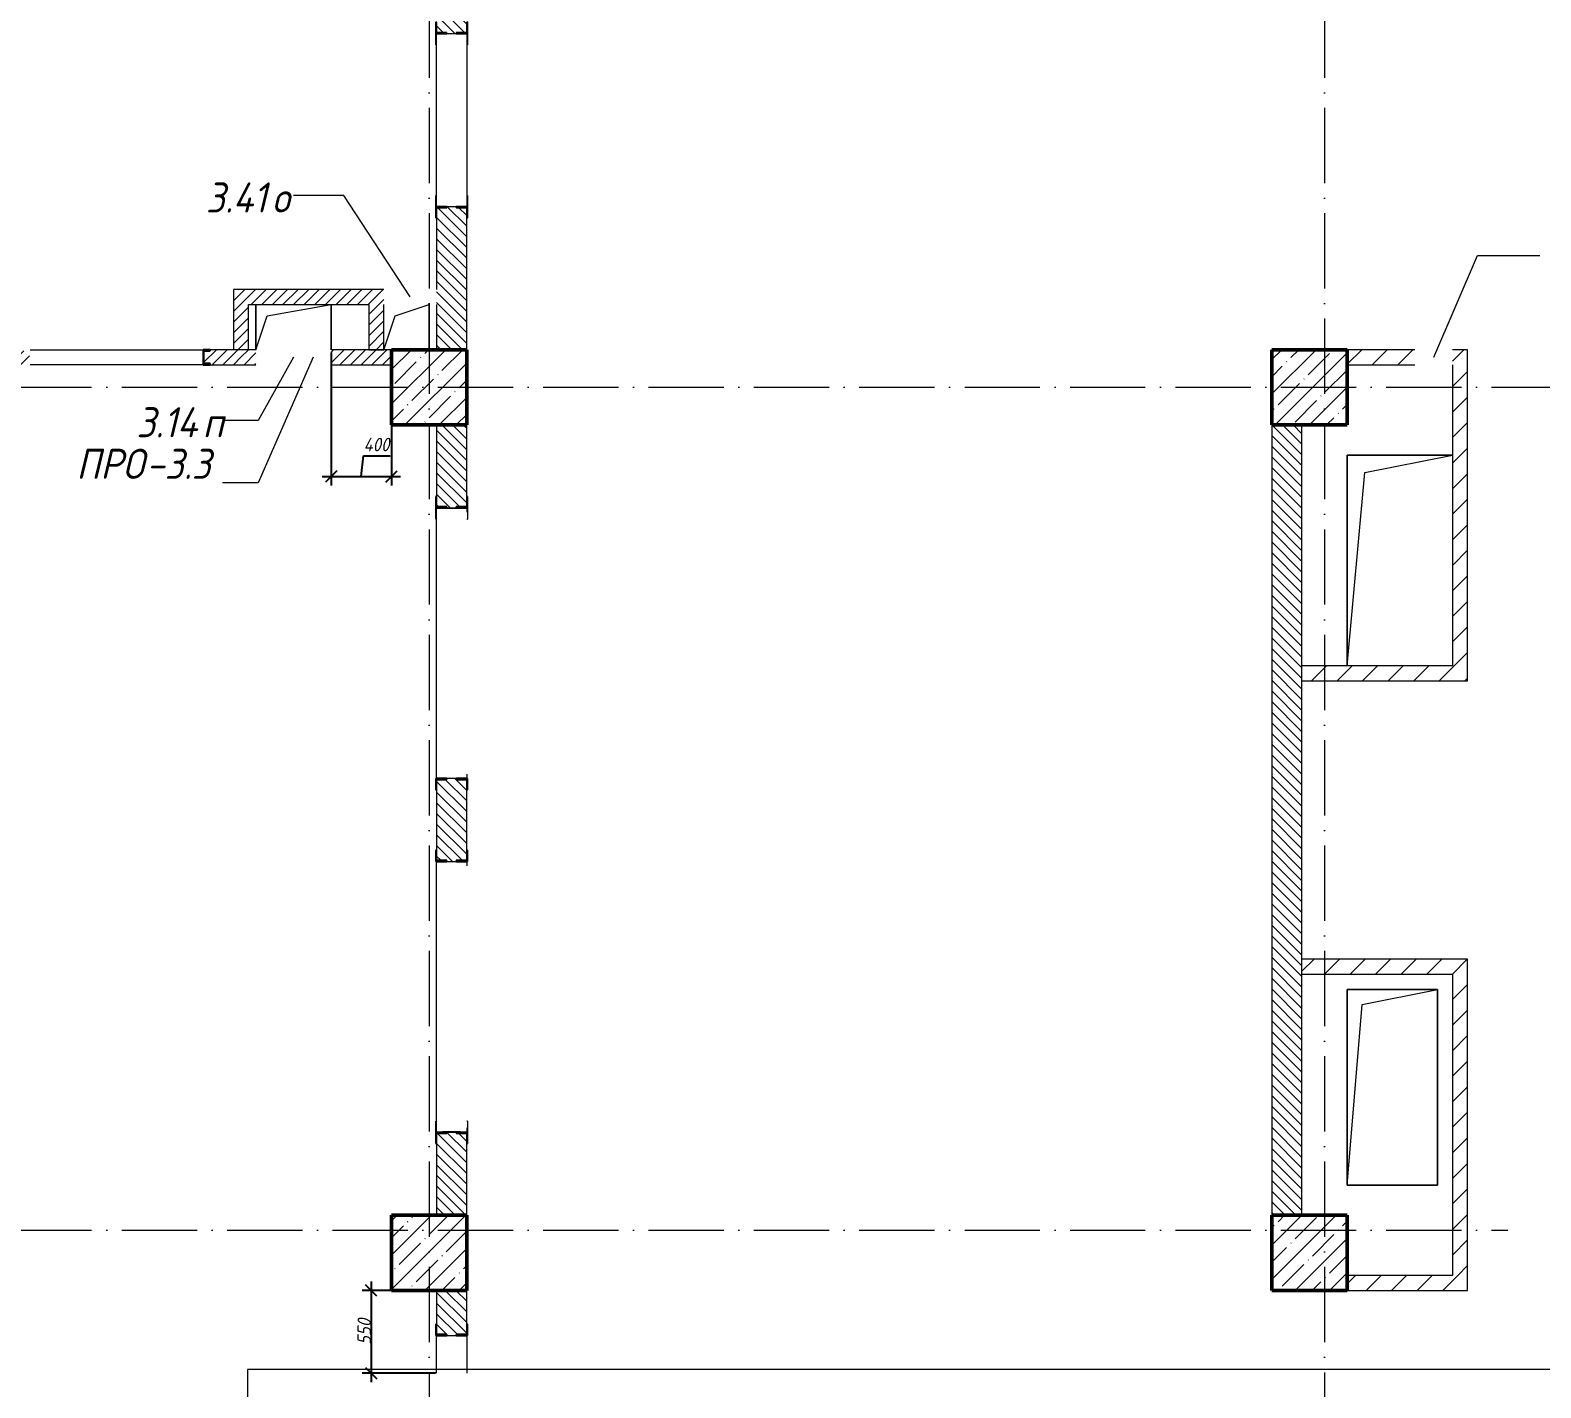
# Model space of a CAD drawing. Header units: millimetres. Extents: x -401725 to 250493, y 305116 to 802890.
# Drawn here: x 225185 to 235222, y 368826 to 377846 of the extents above; entities that cross this region are included whole.
import ezdxf

# ---------------------------------------------------------------- set-up
doc = ezdxf.new("R2010")
doc.units = ezdxf.units.MM
doc.linetypes.add('50_200_ШТРИХ_1Т_ш5_п1_п1_', pattern=[700, 500, -100, 0, -100])
for name, color, linetype, lineweight in [('A-____-____-DIMS', 7, 'Continuous', 9), ('A-FLOR-____-OTLN', 7, 'Continuous', 9), ('A-GENM-____-IDEN', 7, 'Continuous', 9), ('A-GENM-____-MCUT', 7, 'Continuous', 25), ('A-GENM-____-OTLN', 7, 'Continuous', 9), ('A-GENM-____-OTLN-1', 7, 'Continuous', 25), ('A-GLAZ-____-IDEN', 7, 'Continuous', 9), ('A-WALL-____-MCUT', 7, 'Continuous', 13), ('A-WALL-____-PATT-1', 7, 'Continuous', 9), ('A-WALL-FNSH-MCUT-1', 7, 'Continuous', 9), ('I-WALL-____-OTLN', 7, 'Continuous', 9), ('S-COLS-____-MCUT', 7, 'Continuous', 50), ('S-COLS-____-OTLN', 7, 'Continuous', 9), ('S-GRID-____-OTLN-1', 7, '50_200_ШТРИХ_1Т_ш5_п1_п1_', 9)]:
    doc.layers.add(name, color=color, linetype=linetype, lineweight=lineweight)
doc.layers.add('G-____-____-SYMB-1', color=9, linetype='Continuous', lineweight=9, true_color=0x808080)
doc.styles.add('ISOCPEUR_I_11', font='isocpeui.ttf', dxfattribs={"width": 0.9, "height": 200})
doc.styles.add('ISOCPEUR_I_7', font='isocpeui.ttf', dxfattribs={"width": 0.9, "height": 90})
doc.dimstyles.new('ISO-1_8_0_9К_СРЕДНИЙ_Кладочные_1', dxfattribs={"dimscale": 304.8, "dimtxt": 89.638306, "dimasz": 0.246063, "dimexe": 0.19685, "dimexo": 0, "dimgap": 0, "dimtad": 1, "dimdec": 3, "dimrnd": 0.001, "dimdsep": 46, "dimtxsty": 'ISOCPEUR_I_7', "dimblk1": 'OBLIQUE', "dimblk2": 'OBLIQUE', "dimsah": 1, "dimcen": 0.09, "dimdle": 0.19685, "dimazin": 0, "dimtfac": 1, "dimtdec": 4, "dimtix": 1, "dimtmove": 0, "dimatfit": 3, "dimfxl": 1, "dimtvp": 1, "dimtolj": 1, "dimtzin": 0, "dimarcsym": 2})
doc.dimstyles.new('ISO-1_8_0_9К_СРЕДНИЙ_Кладочные_2', dxfattribs={"dimscale": 304.8, "dimtxt": 89.638306, "dimasz": 0.246063, "dimexe": 0.19685, "dimexo": 0, "dimgap": 0, "dimtad": 1, "dimdec": 3, "dimrnd": 0.001, "dimdsep": 46, "dimtxsty": 'ISOCPEUR_I_7', "dimblk1": 'OBLIQUE', "dimblk2": 'OBLIQUE', "dimsah": 1, "dimcen": 0.09, "dimdle": 0.19685, "dimazin": 0, "dimtfac": 1, "dimtdec": 4, "dimtix": 1, "dimtmove": 1, "dimatfit": 3, "dimfxl": 1, "dimtvp": 1, "dimtolj": 1, "dimtzin": 0, "dimarcsym": 2})
pattern_1 = [(45, (144685.44, 323542.244), (-35.35534, 35.35534), [])]
pattern_2 = [(135, (144685.44, 323542.244), (-35.35534, -35.35534), [])]
pattern_3 = [(45, (144685.44, 323542.24), (-84.85281, 84.85281), [])]

# ---------------------------------------------------------------- blocks, each defined once
blk = doc.blocks.new('BSC_Колонна _Прямоугольная - 500х500-V36-АР1_План отверстий 3 этажа в осях 1-64_Ю-ЯЯ')
at = {"layer": 'S-COLS-____-OTLN'}
h = blk.add_hatch(dxfattribs=at)
h.set_pattern_fill('FP_44', color=256, style=0, pattern_type=2)
h.set_pattern_definition([(45, (-89000, -51931.04), (-114.04925, 114.04925), []), (45, (-88885.95, -51931.04), (-114.04925, 114.04925), [201.613, -40.323, 3.353, -36.97])])
h.paths.add_polyline_path([(-250, -250), (250, -250), (250, 250), (-250, 250)], flags=0)
at = {"layer": 'S-COLS-____-MCUT'}
for p, q in [((250, 250), (-250, 250)), ((-250, 250), (-250, -250)), ((250, -250), (250, 250)), ((-250, -250), (250, -250))]:
    blk.add_line(p, q, dxfattribs=at)
blk = doc.blocks.new('BSC_Колонна _Прямоугольная - 500х500-V37-АР1_План отверстий 3 этажа в осях 1-64_Ю-ЯЯ')
at = {"layer": 'S-COLS-____-OTLN'}
h = blk.add_hatch(dxfattribs=at)
h.set_pattern_fill('FP_45', color=256, style=0, pattern_type=2)
h.set_pattern_definition([(45, (-83150, -51931.04), (-114.04925, 114.04925), []), (45, (-83035.95, -51931.04), (-114.04925, 114.04925), [201.613, -40.323, 3.353, -36.97])])
h.paths.add_polyline_path([(-250, -250), (250, -250), (250, 250), (-250, 250)], flags=0)
at = {"layer": 'S-COLS-____-MCUT'}
for p, q in [((250, 250), (-250, 250)), ((-250, 250), (-250, -250)), ((250, -250), (250, 250)), ((-250, -250), (250, -250))]:
    blk.add_line(p, q, dxfattribs=at)
blk = doc.blocks.new('BSC_Колонна _Прямоугольная - 500х500-V54-АР1_План отверстий 3 этажа в осях 1-64_Ю-ЯЯ')
at = {"layer": 'S-COLS-____-OTLN'}
h = blk.add_hatch(dxfattribs=at)
h.set_pattern_fill('FP_62', color=256, style=0, pattern_type=2)
h.set_pattern_definition([(45, (-89000, -46181.04), (-114.04925, 114.04925), []), (45, (-88885.95, -46181.04), (-114.04925, 114.04925), [201.613, -40.323, 3.353, -36.97])])
h.paths.add_polyline_path([(-250, -250), (250, -250), (250, 250), (-250, 250)], flags=0)
at = {"layer": 'S-COLS-____-MCUT'}
for p, q in [((250, 250), (-250, 250)), ((-250, 250), (-250, -250)), ((250, -250), (250, 250)), ((-250, -250), (250, -250))]:
    blk.add_line(p, q, dxfattribs=at)
blk = doc.blocks.new('BSC_Колонна _Прямоугольная - 500х500-V55-АР1_План отверстий 3 этажа в осях 1-64_Ю-ЯЯ')
at = {"layer": 'S-COLS-____-OTLN'}
h = blk.add_hatch(dxfattribs=at)
h.set_pattern_fill('FP_63', color=256, style=0, pattern_type=2)
h.set_pattern_definition([(45, (-83150, -46181.04), (-114.04925, 114.04925), []), (45, (-83035.95, -46181.04), (-114.04925, 114.04925), [201.613, -40.323, 3.353, -36.97])])
h.paths.add_polyline_path([(-250, -250), (250, -250), (250, 250), (-250, 250)], flags=0)
at = {"layer": 'S-COLS-____-MCUT'}
for p, q in [((250, 250), (-250, 250)), ((-250, 250), (-250, -250)), ((250, -250), (250, 250)), ((-250, -250), (250, -250))]:
    blk.add_line(p, q, dxfattribs=at)
blk = doc.blocks.new('154_Стойка_СКБ_Швеллер - СМ-2180_100-28278414-АР1_План отверстий 3 этажа в осях 1-64_Ю-ЯЯ')
at = {"layer": 'A-GENM-____-MCUT'}
for p, q in [((171, 50), (125, 50)), ((125, 50), (125, -50)), ((129.5, 42.4), (171, 42.4)), ((129.5, -42.4), (129.5, 42.4)), ((171, 42.4), (171, 50)), ((125, -50), (171, -50)), ((171, -42.4), (129.5, -42.4)), ((171, -50), (171, -42.4))]:
    blk.add_line(p, q, dxfattribs=at)
blk = doc.blocks.new('154_Стойка_СКБ_Уголок - СМ-2180_200-28268025-АР1_План отверстий 3 этажа в осях 1-64_Ю-ЯЯ')
at = {"layer": 'A-GENM-____-MCUT'}
for p, q in [((125, 156), (125, 81)), ((200, 156), (125, 156)), ((131, 81), (131, 150)), ((131, 150), (200, 150)), ((200, 150), (200, 156)), ((125, 81), (131, 81)), ((131, 19), (125, 19)), ((125, 19), (125, -56)), ((131, -50), (131, 19)), ((125, -56), (200, -56)), ((200, -50), (131, -50)), ((200, -56), (200, -50))]:
    blk.add_line(p, q, dxfattribs=at)
blk = doc.blocks.new('Стойка_Влож_Уголок_Опорный - Уголок-28213941-АР1_План отверстий 3 этажа в осях 1-64_Ю-ЯЯ')
at = {"layer": 'A-GENM-____-OTLN'}
for p, q in [((-212, -6), (-212, 0)), ((0, 0), (0, -6)), ((-212, -75), (-212, -6)), ((-212, -6), (-206, -6)), ((-212, -75), (-206, -75)), ((-6, -6), (0, -6)), ((-6, -75), (0, -75)), ((0, -6), (0, -75))]:
    blk.add_line(p, q, dxfattribs=at)
blk = doc.blocks.new('Фахверк_СКБ_Уголок - 200_3960-28268576-АР1_План отверстий 3 этажа в осях 1-64_Ю-ЯЯ')
at = {"layer": 'A-GENM-____-MCUT'}
for p, q in [((200, 156), (125, 156)), ((125, 156), (125, 81)), ((131, 81), (131, 150)), ((131, 150), (200, 150)), ((200, 150), (200, 156)), ((125, 81), (131, 81)), ((131, 19), (125, 19)), ((125, 19), (125, -56)), ((131, -50), (131, 19)), ((125, -56), (200, -56)), ((200, -50), (131, -50)), ((200, -56), (200, -50))]:
    blk.add_line(p, q, dxfattribs=at)
blk = doc.blocks.new('АР_Перемычка - АР_Перемычка-28729843-АР1_План отверстий 3 этажа в осях 1-64_Ю-ЯЯ')
at = {"layer": 'A-GENM-____-OTLN'}
blk.add_line((-400, -100), (-392, -100), dxfattribs=at)
blk = doc.blocks.new('Фахверк_СКБ_Уголок - 200_3550-28267367-АР1_План отверстий 3 этажа в осях 1-64_Ю-ЯЯ')
at = {"layer": 'A-GENM-____-MCUT'}
for p, q in [((200, 156), (125, 156)), ((125, 156), (125, 81)), ((131, 81), (131, 150)), ((131, 150), (200, 150)), ((200, 150), (200, 156)), ((125, 81), (131, 81)), ((131, 19), (125, 19)), ((125, 19), (125, -56)), ((131, -50), (131, 19)), ((125, -56), (200, -56)), ((200, -50), (131, -50)), ((200, -56), (200, -50))]:
    blk.add_line(p, q, dxfattribs=at)
blk = doc.blocks.new('154_Стойка_СКБ_Уголок - СМ-2480_200-28346303-АР1_План отверстий 3 этажа в осях 1-64_Ю-ЯЯ')
at = {"layer": 'A-GENM-____-MCUT'}
for p, q in [((125, 156), (125, 81)), ((200, 156), (125, 156)), ((131, 81), (131, 150)), ((131, 150), (200, 150)), ((200, 150), (200, 156)), ((125, 81), (131, 81)), ((131, 19), (125, 19)), ((125, 19), (125, -56)), ((131, -50), (131, 19)), ((125, -56), (200, -56)), ((200, -50), (131, -50)), ((200, -56), (200, -50))]:
    blk.add_line(p, q, dxfattribs=at)
blk = doc.blocks.new('Стойка_Влож_Полоса боковая - Полоса-V164-АР1_План отверстий 3 этажа в осях 1-64_Ю-ЯЯ')
at = {"layer": 'A-GENM-____-OTLN'}
for p, q in [((-5, 60), (0, 60)), ((-5, -60), (-5, 60)), ((0, 31), (0, -31)), ((0, -60), (-5, -60))]:
    blk.add_line(p, q, dxfattribs=at)
blk = doc.blocks.new('AR_Отверстие прямоугольное _в плите_ - AR_Отверстие прямоугольное _в плите_-30459267-АР1_План отверстий 3 этажа в осях 1-64_Ю-ЯЯ')
at = {"layer": 'A-GENM-____-OTLN'}
for p, q in [((-250, 150), (-250, -150)), ((-175, 75), (250, 150)), ((250, -150), (250, 150)), ((-250, -150), (-175, 75))]:
    blk.add_line(p, q, dxfattribs=at)
blk = doc.blocks.new('AR_Отверстие прямоугольное _в плите_ - AR_Отверстие прямоугольное _в плите_-30552542-АР1_План отверстий 3 этажа в осях 1-64_Ю-ЯЯ')
at = {"layer": 'A-GENM-____-OTLN'}
for p, q in [((350, 700), (-350, 700)), ((-350, 700), (-350, -700)), ((-233, 583), (350, 700)), ((-350, -700), (-233, 583))]:
    blk.add_line(p, q, dxfattribs=at)
blk = doc.blocks.new('AR_Отверстие прямоугольное _в плите_ - AR_Отверстие прямоугольное _в плите_-30552544-АР1_План отверстий 3 этажа в осях 1-64_Ю-ЯЯ')
at = {"layer": 'A-GENM-____-OTLN'}
for p, q in [((300, 650), (-300, 650)), ((-300, 650), (-300, -650)), ((-200, 550), (300, 650)), ((300, -650), (300, 650)), ((-300, -650), (-200, 550)), ((-300, -650), (300, -650))]:
    blk.add_line(p, q, dxfattribs=at)
blk = doc.blocks.new('AR_Отверстие прямоугольное _в плите_ - AR_Отверстие прямоугольное _в плите_-30459338-АР1_План отверстий 3 этажа в осях 1-64_Ю-ЯЯ')
at = {"layer": 'A-GENM-____-OTLN'}
for p, q in [((-75, 75), (150, 150)), ((150, -150), (150, 150)), ((-150, -150), (-75, 75))]:
    blk.add_line(p, q, dxfattribs=at)
blk = doc.blocks.new('_Oblique')
at = {"color": 0, "linetype": 'ByBlock', "lineweight": -2}
blk.add_line((-0.5, -0.5), (0.5, 0.5), dxfattribs=at)
blk = doc.blocks.new('*D9699')
at = {"layer": 'A-____-____-DIMS', "color": 0, "lineweight": -2, "transparency": 16777216}
for p, q in [((227185, 375705), (227185, 374820)), ((227585, 375223), (227585, 374820)), ((227385, 374880), (227400, 375018)), ((227400, 375018), (227576, 375018)), ((227125, 374880), (227645, 374880))]:
    blk.add_line(p, q, dxfattribs=at)
at = {"layer": 'Defpoints', "color": 0, "transparency": 16777216}
for p in [(227185, 375705), (227585, 375223), (227585, 374880)]:
    blk.add_point(p, dxfattribs=at)
at = {"layer": 'A-____-____-DIMS', "color": 0, "lineweight": -2, "transparency": 16777216, "xscale": 75, "yscale": 75, "zscale": 75, "rotation": 180}
blk.add_blockref('_Oblique', (227185, 374880), dxfattribs=at)
at = {"layer": 'A-____-____-DIMS', "color": 0, "lineweight": -2, "transparency": 16777216, "xscale": 75, "yscale": 75, "zscale": 75}
blk.add_blockref('_Oblique', (227585, 374880), dxfattribs=at)
at = {"layer": 'A-____-____-DIMS', "color": 0, "transparency": 16777216, "insert": (227400, 375138), "char_height": 90, "width": 426.13, "attachment_point": 1, "line_spacing_factor": 1.149209, "style": 'ISOCPEUR_I_7'}
blk.add_mtext('\\A1;400', dxfattribs=at)
blk = doc.blocks.new('*D9609')
at = {"layer": 'A-____-____-DIMS', "color": 0, "lineweight": -2, "transparency": 16777216}
for p, q in [((227885, 369473), (227390, 369473)), ((227450, 369533), (227450, 368863)), ((227879, 368923), (227390, 368923))]:
    blk.add_line(p, q, dxfattribs=at)
at = {"layer": 'Defpoints', "color": 0, "transparency": 16777216}
for p in [(227885, 369473), (227450, 368923), (227879, 368923)]:
    blk.add_point(p, dxfattribs=at)
at = {"layer": 'A-____-____-DIMS', "color": 0, "lineweight": -2, "transparency": 16777216, "xscale": 75, "yscale": 75, "zscale": 75}
for p, rotation in [((227450, 369473), 90), ((227450, 368923), 270)]:
    blk.add_blockref('_Oblique', p, dxfattribs=dict(at, rotation=rotation))
at = {"layer": 'A-____-____-DIMS', "color": 0, "transparency": 16777216, "insert": (227405, 369198), "char_height": 90, "width": 409.58, "attachment_point": 5, "rotation": 90, "style": 'ISOCPEUR_I_7'}
blk.add_mtext('\\A1;550', dxfattribs=at)

msp = doc.modelspace()

# ---------------------------------------------------------------- hatches: boundary and pattern name
at = {"layer": 'A-WALL-____-PATT-1'}
h = msp.add_hatch(dxfattribs=at)
h.set_pattern_fill('FP_9', color=256, style=0, pattern_type=2)
h.set_pattern_definition(pattern_2)
h.paths.add_polyline_path([(228085.4376, 375723.2863), (228085.4376, 376667.2863), (228016.4376, 376667.2863), (228016.4376, 376673.2863), (227954.4376, 376673.2863), (227954.4376, 376667.2863), (227885.4376, 376667.2863), (227885.4376, 375723.2863)], flags=0)
h.paths.add_polyline_path([(228016.4376, 377823.2863), (228016.4376, 377829.2863), (228085.4376, 377829.2863), (228085.4376, 378238.2863), (227885.4376, 378238.2863), (227885.4376, 377829.2863), (227954.4376, 377829.2863), (227954.4376, 377823.2863)], flags=0)
h.paths.add_polyline_path([(227885.4376, 378488.2863), (228085.4376, 378488.2863), (228085.4376, 378723.2863), (227885.4376, 378723.2863)], flags=0)
h = msp.add_hatch(dxfattribs=at)
h.set_pattern_fill('FP_8', color=256, style=0, pattern_type=2)
h.set_pattern_definition(pattern_1)
h.paths.add_polyline_path([(227435.4376, 376023.2863), (227535.4376, 376023.2863), (227535.4376, 376123.2863), (226535.4376, 376123.2863), (226535.4376, 376023.2863), (226635.4376, 376023.2863)], flags=0)
h = msp.add_hatch(dxfattribs=at)
h.set_pattern_fill('FP_8', color=256, style=0, pattern_type=2)
h.set_pattern_definition(pattern_1)
h.paths.add_polyline_path([(226635.4376, 375723.2863), (226635.4376, 376023.2863), (226535.4376, 376023.2863), (226535.4376, 375723.2863)], flags=0)
h = msp.add_hatch(dxfattribs=at)
h.set_pattern_fill('FP_8', color=256, style=0, pattern_type=2)
h.set_pattern_definition(pattern_1)
h.paths.add_polyline_path([(227535.4376, 375723.2863), (227535.4376, 376023.2863), (227435.4376, 376023.2863), (227435.4376, 375723.2863)], flags=0)
h = msp.add_hatch(dxfattribs=at)
h.set_pattern_fill('FP_8', color=256, style=0, pattern_type=2)
h.set_pattern_definition(pattern_1)
h.paths.add_polyline_path([(226585.4376, 375623.2863), (226585.4376, 375723.2863), (226381.4376, 375723.2863), (226381.4376, 375715.6863), (226339.9376, 375715.6863), (226339.9376, 375630.8863), (226381.4376, 375630.8863), (226381.4376, 375623.2863)], flags=0)
h.paths.add_polyline_path([(225139.4376, 375623.2863), (225139.4376, 375630.8863), (225180.9376, 375630.8863), (225180.9376, 375715.6863), (225139.4376, 375715.6863), (225139.4376, 375723.2863), (222485.4376, 375723.2863), (222485.4376, 375720.2863), (222438.4376, 375720.2863), (222438.4376, 375626.2863), (222485.4376, 375626.2863), (222485.4376, 375623.2863)], flags=0)
h.paths.add_polyline_path([(222435.4376, 375623.2863), (222435.4376, 375723.2863), (219685.4376, 375723.2863), (219685.4376, 375623.2863), (220672.376, 375623.2863)], flags=0)
h = msp.add_hatch(dxfattribs=at)
h.set_pattern_fill('FP_8', color=256, style=0, pattern_type=2)
h.set_pattern_definition(pattern_1)
h.paths.add_polyline_path([(227585.4376, 375623.2863), (227585.4376, 375723.2863), (227185.4376, 375723.2863), (227185.4376, 375623.2863)], flags=0)
h.paths.add_polyline_path([(226685.4376, 375623.2863), (226685.4376, 375723.2863), (226585.4376, 375723.2863), (226585.4376, 375623.2863)], flags=0)
h = msp.add_hatch(dxfattribs=at)
h.set_pattern_fill('FP_7', color=256, style=0, pattern_type=2)
h.set_pattern_definition(pattern_3)
h.paths.add_polyline_path([(234385.4376, 375623.2863), (234385.4376, 375723.2863), (233935.4376, 375723.2863), (233935.4376, 375623.2863)], flags=0)
h.paths.add_polyline_path([(234635.4376, 375623.2863), (234735.4376, 375623.2863), (234735.4376, 375723.2863), (234635.4376, 375723.2863)], flags=0)
h = msp.add_hatch(dxfattribs=at)
h.set_pattern_fill('FP_7', color=256, style=0, pattern_type=2)
h.set_pattern_definition(pattern_3)
h.paths.add_polyline_path([(234635.4376, 373623.2863), (234735.4376, 373623.2863), (234735.4376, 375623.2863), (234635.4376, 375623.2863)], flags=0)
h = msp.add_hatch(dxfattribs=at)
h.set_pattern_fill('FP_9', color=256, style=0, pattern_type=2)
h.set_pattern_definition(pattern_2)
h.paths.add_polyline_path([(228085.4376, 369973.2863), (228085.4376, 370517.2863), (228016.4376, 370517.2863), (228016.4376, 370523.2863), (227954.4376, 370523.2863), (227954.4376, 370517.2863), (227885.4376, 370517.2863), (227885.4376, 369973.2863), (228045.4376, 369973.2863)], flags=0)
h.paths.add_polyline_path([(227954.4376, 372323.2863), (228016.4376, 372323.2863), (228016.4376, 372329.2863), (228085.4376, 372329.2863), (228085.4376, 372867.2863), (228016.4376, 372867.2863), (228016.4376, 372873.2863), (227954.4376, 372873.2863), (227954.4376, 372867.2863), (227885.4376, 372867.2863), (227885.4376, 372329.2863), (227954.4376, 372329.2863)], flags=0)
h.paths.add_polyline_path([(227954.4376, 374673.2863), (228016.4376, 374673.2863), (228016.4376, 374679.2863), (228085.4376, 374679.2863), (228085.4376, 375223.2863), (227885.4376, 375223.2863), (227885.4376, 374679.2863), (227954.4376, 374679.2863)], flags=0)
h = msp.add_hatch(dxfattribs=at)
h.set_pattern_fill('FP_9', color=256, style=0, pattern_type=2)
h.set_pattern_definition(pattern_2)
h.paths.add_polyline_path([(233635.4376, 369973.2863), (233635.4376, 375223.2863), (233435.4376, 375223.2863), (233435.4376, 369973.2863)], flags=0)
h = msp.add_hatch(dxfattribs=at)
h.set_pattern_fill('FP_7', color=256, style=0, pattern_type=2)
h.set_pattern_definition(pattern_3)
h.paths.add_polyline_path([(233635.4376, 373523.2863), (234735.4376, 373523.2863), (234735.4376, 373623.2863), (233635.4376, 373623.2863)], flags=0)
h = msp.add_hatch(dxfattribs=at)
h.set_pattern_fill('FP_7', color=256, style=0, pattern_type=2)
h.set_pattern_definition(pattern_3)
h.paths.add_polyline_path([(234635.4376, 371573.2863), (234635.4376, 371673.2863), (233635.4376, 371673.2863), (233635.4376, 371573.2863)], flags=0)
h = msp.add_hatch(dxfattribs=at)
h.set_pattern_fill('FP_7', color=256, style=0, pattern_type=2)
h.set_pattern_definition(pattern_3)
h.paths.add_polyline_path([(234635.4376, 369573.2863), (234735.4376, 369573.2863), (234735.4376, 371673.2863), (234635.4376, 371673.2863), (234635.4376, 371078.7865)], flags=0)
h = msp.add_hatch(dxfattribs=at)
h.set_pattern_fill('FP_7', color=256, style=0, pattern_type=2)
h.set_pattern_definition(pattern_3)
h.paths.add_polyline_path([(233935.4376, 369473.2863), (234735.4376, 369473.2863), (234735.4376, 369573.2863), (233935.4376, 369573.2863)], flags=0)
h = msp.add_hatch(dxfattribs=at)
h.set_pattern_fill('FP_9', color=256, style=0, pattern_type=2)
h.set_pattern_definition(pattern_2)
h.paths.add_polyline_path([(228085.4376, 367023.2863), (228085.4376, 367467.2863), (228016.4376, 367467.2863), (228016.4376, 367473.2863), (227954.4376, 367473.2863), (227954.4376, 367467.2863), (227885.4376, 367467.2863), (227885.4376, 367023.2863), (228045.4376, 367023.2863)], flags=0)
h.paths.add_polyline_path([(227954.4376, 369173.2863), (228016.4376, 369173.2863), (228016.4376, 369179.2863), (228085.4376, 369179.2863), (228085.4376, 369473.2863), (227885.4376, 369473.2863), (227885.4376, 369179.2863), (227954.4376, 369179.2863)], flags=0)

# ---------------------------------------------------------------- linework, layer by layer
at = {"layer": 'A-FLOR-____-OTLN'}
for p, q in [((226685.4376, 375723.2863), (226685.4376, 376023.2863)), ((227185.4376, 376023.2863), (227185.4376, 375723.2863)), ((227835.4376, 376023.2863), (227835.4376, 375723.2863)), ((233935.4376, 375023.2863), (234635.4376, 375023.2863)), ((233935.4376, 373623.2863), (233935.4376, 375023.2863)), ((233935.4376, 371473.2863), (234535.4376, 371473.2863)), ((233935.4376, 370173.2863), (233935.4376, 371473.2863)), ((234535.4376, 371473.2863), (234535.4376, 370173.2863)), ((234535.4376, 370173.2863), (233935.4376, 370173.2863))]:
    msp.add_line(p, q, dxfattribs=at)
at = {"layer": 'A-GENM-____-IDEN'}
for p, q in [((227065.749, 375673.2863), (226698.9458, 374837.6694)), ((226698.9458, 374837.6694), (226462.454, 374837.6694))]:
    msp.add_line(p, q, dxfattribs=at)
at = {"layer": 'A-GLAZ-____-IDEN'}
for p, q in [((227268.6835, 376746.8139), (226935.9043, 376746.8139)), ((227710.4376, 376073.2863), (227268.6835, 376746.8139)), ((234510.4376, 375673.2863), (234800.8183, 376349.8139)), ((234800.8183, 376349.8139), (235215.6206, 376349.8139)), ((226935.4376, 375673.2863), (226698.9458, 375253.4752)), ((226698.9458, 375253.4752), (226474.6091, 375253.4752))]:
    msp.add_line(p, q, dxfattribs=at)
at = {"layer": 'A-WALL-____-MCUT'}
for p, q in [((227954.4376, 377823.2863), (228016.4376, 377823.2863)), ((227885.4376, 376598.2863), (227885.4376, 376123.2863)), ((228016.4376, 376673.2863), (227954.4376, 376673.2863)), ((228085.4376, 375723.2863), (228085.4376, 376598.2863)), ((227885.4376, 376023.2863), (227885.4376, 375723.2863)), ((227885.4376, 375223.2863), (227885.4376, 374748.2863)), ((228085.4376, 374748.2863), (228085.4376, 375223.2863)), ((233435.4376, 375223.2863), (233435.4376, 369973.2863)), ((233635.4376, 369973.2863), (233635.4376, 375223.2863)), ((228016.4376, 372873.2863), (227954.4376, 372873.2863)), ((227885.4376, 372798.2863), (227885.4376, 372398.2863)), ((228085.4376, 372398.2863), (228085.4376, 372798.2863)), ((227954.4376, 372323.2863), (228016.4376, 372323.2863)), ((227885.4376, 370448.2863), (227885.4376, 369973.2863)), ((228085.4376, 369973.2863), (228085.4376, 370448.2863)), ((227885.4376, 369473.2863), (227885.4376, 369248.2863)), ((228085.4376, 369248.2863), (228085.4376, 369473.2863)), ((227954.4376, 369173.2863), (228016.4376, 369173.2863))]:
    msp.add_line(p, q, dxfattribs=at)
at = {"layer": 'A-WALL-FNSH-MCUT-1'}
for p, q in [((227535.4376, 376123.2863), (226535.4376, 376123.2863)), ((226535.4376, 376123.2863), (226535.4376, 375723.2863)), ((226635.4376, 376023.2863), (227435.4376, 376023.2863)), ((226635.4376, 375723.2863), (226635.4376, 376023.2863)), ((227435.4376, 376023.2863), (227435.4376, 375723.2863)), ((227535.4376, 375723.2863), (227535.4376, 376023.2863)), ((226685.4376, 375723.2863), (226381.4376, 375723.2863)), ((227585.4376, 375723.2863), (227185.4376, 375723.2863)), ((227435.4376, 375723.2863), (227535.4376, 375723.2863)), ((234385.4376, 375723.2863), (233935.4376, 375723.2863)), ((234735.4376, 375723.2863), (234635.4376, 375723.2863)), ((234735.4376, 373523.2863), (234735.4376, 375723.2863)), ((226381.4376, 375623.2863), (226685.4376, 375623.2863)), ((227185.4376, 375623.2863), (227585.4376, 375623.2863)), ((233935.4376, 375623.2863), (234385.4376, 375623.2863)), ((234635.4376, 375623.2863), (234635.4376, 373623.2863)), ((234635.4376, 373623.2863), (233635.4376, 373623.2863)), ((233635.4376, 373523.2863), (234735.4376, 373523.2863)), ((234735.4376, 371673.2863), (233635.4376, 371673.2863)), ((234735.4376, 369473.2863), (234735.4376, 371673.2863)), ((233635.4376, 371573.2863), (234635.4376, 371573.2863)), ((234635.4376, 371573.2863), (234635.4376, 369573.2863)), ((234635.4376, 369573.2863), (233935.4376, 369573.2863)), ((233935.4376, 369473.2863), (234735.4376, 369473.2863))]:
    msp.add_line(p, q, dxfattribs=at)
at = {"layer": 'G-____-____-SYMB-1'}
for p, q in [((226628.4354, 368948.5705), (226628.4354, 363937.8019)), ((243433.6376, 368948.5705), (226628.4354, 368948.5705))]:
    msp.add_line(p, q, dxfattribs=at)
at = {"layer": 'I-WALL-____-OTLN'}
for p, q in [((227885.4376, 376673.2863), (227885.4376, 377823.2863)), ((228085.4376, 377823.2863), (228085.4376, 376673.2863)), ((225185.4376, 375723.2863), (226335.4376, 375723.2863)), ((226335.4376, 375623.2863), (225185.4376, 375623.2863)), ((227885.4376, 372873.2863), (227885.4376, 374673.2863)), ((228085.4376, 374673.2863), (228085.4376, 374643.2863)), ((228085.4376, 372903.2863), (228085.4376, 372873.2863)), ((227885.4376, 370523.2863), (227885.4376, 372323.2863)), ((228085.4376, 372323.2863), (228085.4376, 372293.2863)), ((228085.4376, 370553.2863), (228085.4376, 370523.2863)), ((227885.4376, 368923.2863), (227885.4376, 369173.2863)), ((228085.4376, 369173.2863), (228085.4376, 368923.2863))]:
    msp.add_line(p, q, dxfattribs=at)
at = {"layer": 'S-GRID-____-OTLN-1'}
for p, q in [((227835.4376, 414435.0957), (227835.4376, 363523.2863)), ((233785.4376, 414435.0957), (233785.4376, 363523.2863)), ((213891.9375, 375473.2863), (248759.8442, 375473.2863)), ((213891.9375, 369873.2863), (235004.2249, 369873.2863))]:
    msp.add_line(p, q, dxfattribs=at)

# ---------------------------------------------------------------- block references
at = {"layer": 'A-GENM-____-OTLN'}
for name, p in [('Стойка_Влож_Уголок_Опорный - Уголок-28213941-АР1_План отверстий 3 этажа в осях 1-64_Ю-ЯЯ', (228091.4376, 377823.2863)), ('AR_Отверстие прямоугольное _в плите_ - AR_Отверстие прямоугольное _в плите_-30459267-АР1_План отверстий 3 этажа в осях 1-64_Ю-ЯЯ', (226935.4376, 375873.2863)), ('AR_Отверстие прямоугольное _в плите_ - AR_Отверстие прямоугольное _в плите_-30459338-АР1_План отверстий 3 этажа в осях 1-64_Ю-ЯЯ', (227685.4376, 375873.2863)), ('AR_Отверстие прямоугольное _в плите_ - AR_Отверстие прямоугольное _в плите_-30552542-АР1_План отверстий 3 этажа в осях 1-64_Ю-ЯЯ', (234285.4376, 374323.2863)), ('Стойка_Влож_Уголок_Опорный - Уголок-28213941-АР1_План отверстий 3 этажа в осях 1-64_Ю-ЯЯ', (228091.4376, 374673.2863)), ('AR_Отверстие прямоугольное _в плите_ - AR_Отверстие прямоугольное _в плите_-30552544-АР1_План отверстий 3 этажа в осях 1-64_Ю-ЯЯ', (234235.4376, 370823.2863))]:
    msp.add_blockref(name, p, dxfattribs=at)
for name, p, rotation in [('Стойка_Влож_Уголок_Опорный - Уголок-28213941-АР1_План отверстий 3 этажа в осях 1-64_Ю-ЯЯ', (227879.4376, 376673.2863), 180), ('АР_Перемычка - АР_Перемычка-28729843-АР1_План отверстий 3 этажа в осях 1-64_Ю-ЯЯ', (227985.4376, 374673.2863), 269.9999999999999), ('Стойка_Влож_Полоса боковая - Полоса-V164-АР1_План отверстий 3 этажа в осях 1-64_Ю-ЯЯ', (227985.4376, 374673.2863), 89.99999999999994), ('Стойка_Влож_Уголок_Опорный - Уголок-28213941-АР1_План отверстий 3 этажа в осях 1-64_Ю-ЯЯ', (227879.4376, 370523.2863), 180), ('Стойка_Влож_Полоса боковая - Полоса-V164-АР1_План отверстий 3 этажа в осях 1-64_Ю-ЯЯ', (227985.4376, 370523.2863), 269.9999999999999)]:
    msp.add_blockref(name, p, dxfattribs=dict(at, rotation=rotation))
at = {"layer": 'A-GENM-____-OTLN-1'}
for name, p, rotation in [('154_Стойка_СКБ_Уголок - СМ-2180_200-28268025-АР1_План отверстий 3 этажа в осях 1-64_Ю-ЯЯ', (228035.4376, 377698.2863), 89.99999999999993), ('154_Стойка_СКБ_Уголок - СМ-2180_200-28268025-АР1_План отверстий 3 этажа в осях 1-64_Ю-ЯЯ', (227935.4376, 376798.2863), 269.9999999999999), ('154_Стойка_СКБ_Уголок - СМ-2480_200-28346303-АР1_План отверстий 3 этажа в осях 1-64_Ю-ЯЯ', (228035.4376, 374548.2863), 89.99999999999993), ('Фахверк_СКБ_Уголок - 200_3550-28267367-АР1_План отверстий 3 этажа в осях 1-64_Ю-ЯЯ', (227935.4376, 372998.2863), 269.9999999999999), ('Фахверк_СКБ_Уголок - 200_3550-28267367-АР1_План отверстий 3 этажа в осях 1-64_Ю-ЯЯ', (228035.4376, 372198.2863), 89.99999999999993), ('154_Стойка_СКБ_Уголок - СМ-2480_200-28346303-АР1_План отверстий 3 этажа в осях 1-64_Ю-ЯЯ', (227935.4376, 370648.2863), 269.9999999999999), ('Фахверк_СКБ_Уголок - 200_3960-28268576-АР1_План отверстий 3 этажа в осях 1-64_Ю-ЯЯ', (228035.4376, 369048.2863), 89.99999999999993)]:
    msp.add_blockref(name, p, dxfattribs=dict(at, rotation=rotation))
msp.add_blockref('154_Стойка_СКБ_Швеллер - СМ-2180_100-28278414-АР1_План отверстий 3 этажа в осях 1-64_Ю-ЯЯ', (226210.4376, 375673.2863), dxfattribs=at)
at = {"layer": 'S-COLS-____-OTLN'}
for name, p in [('BSC_Колонна _Прямоугольная - 500х500-V37-АР1_План отверстий 3 этажа в осях 1-64_Ю-ЯЯ', (227835.4376, 375473.2863)), ('BSC_Колонна _Прямоугольная - 500х500-V36-АР1_План отверстий 3 этажа в осях 1-64_Ю-ЯЯ', (233685.4376, 375473.2863)), ('BSC_Колонна _Прямоугольная - 500х500-V55-АР1_План отверстий 3 этажа в осях 1-64_Ю-ЯЯ', (227835.4376, 369723.2863)), ('BSC_Колонна _Прямоугольная - 500х500-V54-АР1_План отверстий 3 этажа в осях 1-64_Ю-ЯЯ', (233685.4376, 369723.2863))]:
    msp.add_blockref(name, p, dxfattribs=at)

# ---------------------------------------------------------------- texts
at = {"layer": 'A-GENM-____-IDEN', "char_height": 200, "attachment_point": 1, "style": 'ISOCPEUR_I_11'}
for s, insert, width in [('ПРО', (225492.0473, 375064.7856), 562.784625), ('-3.3', (225956.3911, 375064.7856), 548.35425)]:
    msp.add_mtext(s, dxfattribs=dict(at, insert=insert, width=width))
at = {"layer": 'A-GLAZ-____-IDEN', "char_height": 200, "attachment_point": 1, "style": 'ISOCPEUR_I_11'}
for s, insert, width in [('3.41', (226352.1476, 376834.4284), 533.923875), ('\\fISOCPEUR|b0|i1|c204|p34|;\\W.9;о', (226792.6788, 376834.4284), 158.734125), ('3.14', (225890.8524, 375341.0898), 533.923875), ('\\fISOCPEUR|b0|i1|c204|p34|;\\W.9;п', (226331.3836, 375341.0898), 158.734125)]:
    msp.add_mtext(s, dxfattribs=dict(at, insert=insert, width=width))

# ---------------------------------------------------------------- dimensions: what is measured, and where the dimension line sits
at = {"layer": 'A-____-____-DIMS'}
dim = msp.add_linear_dim(base=(227585.4376, 374879.6682), p1=(227185.4376, 375705.2778), p2=(227585.4376, 375223.2863), dimstyle='ISO-1_8_0_9К_СРЕДНИЙ_Кладочные_2', override={"dimpost": '<>', "dimfxl": 626.351145}, dxfattribs=at)
dim.commit()
dim.dimension.update_dxf_attribs({"geometry": '*D9699', "text_midpoint": (227400.0507, 375017.8314), "dimtype": 160})
dim = msp.add_linear_dim(base=(227449.6986, 368923.2863), p1=(227885.4376, 369473.2863), p2=(227879.4376, 368923.2863), angle=90, dimstyle='ISO-1_8_0_9К_СРЕДНИЙ_Кладочные_1', override={"dimpost": '<>', "dimfxl": 550.032726}, dxfattribs=at)
dim.commit()
dim.dimension.update_dxf_attribs({"geometry": '*D9609', "text_midpoint": (227404.6986, 369198.2863)})

doc.saveas('drawing.dxf')
